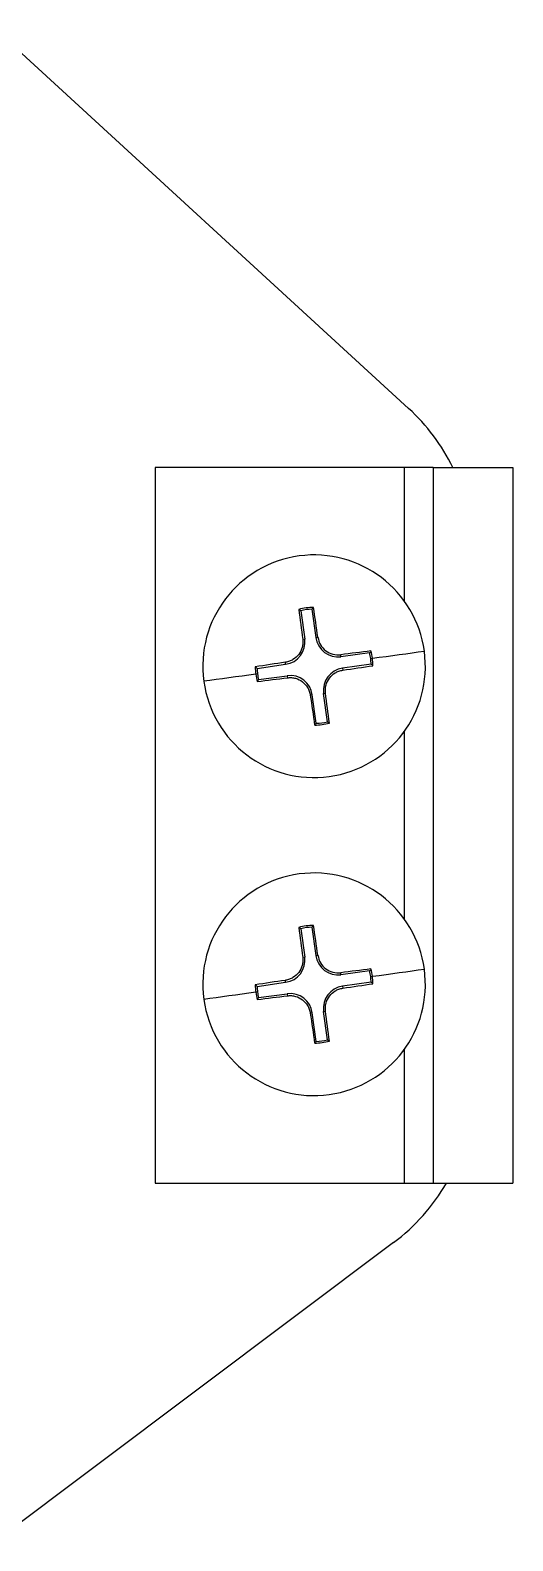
# Model space of a CAD drawing. Header units: millimetres. Extents: x 0 to 841, y 0 to 594.
# Drawn here: x 330.2 to 354.5, y 387.9 to 463.9 of the extents above; entities that cross this region are included whole.
import ezdxf

# ---------------------------------------------------------------- set-up
doc = ezdxf.new("R2010")
doc.units = ezdxf.units.MM

msp = doc.modelspace()

# ---------------------------------------------------------------- linework, layer by layer
at = {"color": 7, "linetype": 'Continuous', "lineweight": 25}
for p, q in [((349.211, 444.872), (328.454, 463.899)), ((336.454, 441.899), (336.454, 405.899)), ((348.981, 441.899), (336.454, 441.899)), ((350.454, 441.899), (348.981, 441.899)), ((350.454, 441.899), (350.454, 405.899)), ((350.454, 441.899), (354.454, 441.899)), ((354.454, 441.899), (354.454, 405.899)), ((344.348, 434.771), (344.543, 433.341)), ((343.784, 434.694), (343.98, 433.264)), ((343.98, 433.264), (343.88, 433.25)), ((344.543, 433.341), (344.643, 433.355)), ((345.807, 432.378), (345.794, 432.478)), ((347.249, 432.569), (345.807, 432.378)), ((341.581, 431.793), (343.022, 431.997)), ((343.022, 431.997), (343.008, 432.097)), ((347.326, 432.005), (345.886, 431.802)), ((345.886, 431.802), (345.9, 431.702)), ((347.302, 432.289), (347.39, 432.301)), ((341.606, 431.509), (341.518, 431.497)), ((341.659, 431.229), (343.101, 431.421)), ((343.101, 431.421), (343.114, 431.32)), ((344.364, 430.457), (344.264, 430.444)), ((344.56, 429.027), (344.364, 430.457)), ((344.927, 430.534), (345.028, 430.548)), ((345.123, 429.104), (344.927, 430.534)), ((344.348, 418.771), (344.543, 417.341)), ((343.784, 418.694), (343.98, 417.264)), ((343.98, 417.264), (343.88, 417.25)), ((344.543, 417.341), (344.643, 417.355)), ((347.249, 416.569), (345.807, 416.378)), ((341.581, 415.793), (343.022, 415.997)), ((343.022, 415.997), (343.008, 416.097)), ((345.807, 416.378), (345.794, 416.478)), ((347.326, 416.005), (345.886, 415.802)), ((345.886, 415.802), (345.9, 415.702)), ((347.302, 416.289), (347.39, 416.301)), ((341.606, 415.509), (341.518, 415.497)), ((341.659, 415.229), (343.101, 415.421)), ((343.101, 415.421), (343.114, 415.32)), ((344.364, 414.457), (344.264, 414.444)), ((344.56, 413.027), (344.364, 414.457)), ((344.927, 414.534), (345.028, 414.548)), ((345.123, 413.104), (344.927, 414.534)), ((336.454, 405.899), (348.981, 405.899)), ((348.981, 405.899), (350.454, 405.899)), ((350.454, 405.899), (354.454, 405.899)), ((348.454, 402.899), (328.454, 387.899))]:
    msp.add_line(p, q, dxfattribs=at)
at = {"color": 8, "linetype": 'Continuous', "lineweight": 25}
for p, q in [((348.981, 441.899), (348.981, 435.196)), ((348.981, 428.602), (348.981, 419.196)), ((348.981, 412.602), (348.981, 405.899))]:
    msp.add_line(p, q, dxfattribs=at)
at = {"color": 7, "linetype": 'Continuous', "lineweight": 25, "flags": 128}
for points in [[(347.39, 432.301), (347.735, 432.348), (348.076, 432.395), (348.412, 432.441), (348.742, 432.486), (349.067, 432.53), (349.385, 432.574), (349.697, 432.617), (350.002, 432.658)], [(341.518, 431.497), (341.173, 431.45), (340.832, 431.403), (340.496, 431.358), (340.166, 431.312), (339.841, 431.268), (339.522, 431.224), (339.21, 431.182), (338.905, 431.14)], [(347.39, 416.301), (347.735, 416.348), (348.076, 416.395), (348.412, 416.441), (348.742, 416.486), (349.067, 416.53), (349.385, 416.574), (349.697, 416.617), (350.002, 416.658)], [(341.518, 415.497), (341.173, 415.45), (340.832, 415.403), (340.496, 415.358), (340.166, 415.312), (339.841, 415.268), (339.522, 415.224), (339.21, 415.182), (338.905, 415.14)]]:
    msp.add_lwpolyline(points, dxfattribs=at)
at = {"color": 7, "linetype": 'Continuous', "lineweight": 25}
for centre, radius, start, end in [((342.454, 437.5), 10, 26.09761, 47.48955), ((344.454, 431.899), 5.6, 7.79151, 187.79151), ((344.454, 431.899), 2.963, 90.55342, 105.02961), ((606.397, 467.851), 264.788, 187.17891, 187.50856), ((344.454, 431.899), 2.874, 92.11531, 103.46771), ((82.079, 396.105), 265.193, 8.07459, 8.40374), ((342.865, 433.111), 1.126, 278.02442, 7.79151), ((345.659, 433.494), 1.126, 187.79151, 277.55861), ((344.454, 431.899), 5.6, 187.79151, 7.79151), ((379.447, 168.961), 265.657, 96.94699, 97.27784), ((344.454, 431.899), 2.874, 7.79151, 13.47679), ((344.454, 431.899), 2.963, 7.79151, 15.03215), ((381.42, 168.963), 265.922, 98.30531, 98.63583), ((344.454, 431.899), 2.963, 180.55088, 187.79151), ((344.454, 431.899), 2.874, 182.10624, 187.79151), ((346.043, 430.687), 1.126, 98.02442, 187.79151), ((307.485, 694.852), 265.939, 278.30532, 278.63582), ((344.454, 431.899), 2.874, 2.10624, 7.79151), ((344.454, 431.899), 2.963, 0.55088, 7.79151), ((344.454, 431.899), 2.963, 187.79151, 195.03215), ((309.462, 694.828), 265.647, 276.94698, 277.27784), ((344.454, 431.899), 2.874, 187.79151, 193.47679), ((343.249, 430.305), 1.126, 7.79151, 97.55861), ((606.832, 467.694), 265.197, 188.0746, 188.40374), ((82.514, 395.948), 264.784, 7.17891, 7.50856), ((344.454, 431.899), 2.963, 270.55342, 285.02961), ((344.454, 431.899), 2.874, 272.11531, 283.46771), ((344.454, 415.899), 5.6, 7.79151, 187.79151), ((344.454, 415.899), 2.963, 90.55342, 105.02961), ((606.37, 451.848), 264.76, 187.1789, 187.50858), ((344.454, 415.899), 2.874, 92.11531, 103.46771), ((82.072, 380.104), 265.2, 8.0746, 8.40374), ((342.865, 417.111), 1.126, 278.02442, 7.79151), ((345.659, 417.494), 1.126, 187.79151, 277.55861), ((344.454, 415.899), 5.6, 187.79151, 7.79151), ((379.453, 152.912), 265.706, 96.94702, 97.27781), ((344.454, 415.899), 2.874, 7.79151, 13.47679), ((344.454, 415.899), 2.963, 7.79151, 15.03215), ((381.415, 152.997), 265.888, 98.30528, 98.63584), ((344.454, 415.899), 2.963, 180.55088, 187.79151), ((344.454, 415.899), 2.874, 182.10624, 187.79151), ((346.043, 414.687), 1.126, 98.02442, 187.79151), ((307.493, 678.801), 265.888, 278.30528, 278.63584), ((344.454, 415.899), 2.874, 2.10624, 7.79151), ((344.454, 415.899), 2.963, 0.55088, 7.79151), ((344.454, 415.899), 2.963, 187.79151, 195.03215), ((309.454, 678.886), 265.706, 276.94702, 277.27781), ((344.454, 415.899), 2.874, 187.79151, 193.47679), ((343.249, 414.305), 1.126, 7.79151, 97.55861), ((606.825, 451.693), 265.19, 188.0746, 188.40374), ((82.507, 379.947), 264.791, 7.17892, 7.50856), ((344.454, 415.899), 2.963, 270.55342, 285.02961), ((344.454, 415.899), 2.874, 272.11531, 283.46771), ((342.454, 410.899), 10, 306.8699, 330)]:
    msp.add_arc(centre, radius, start, end, dxfattribs=at)
for points, knots in [([(343.784, 434.694), (343.766, 434.707), (343.733, 434.729), (343.7, 434.751), (343.685, 434.761)], [0, 0, 0, 0, 0.560003, 1, 1, 1, 1]), ([(344.348, 434.771), (344.362, 434.789), (344.388, 434.819), (344.414, 434.849), (344.425, 434.862)], [0, 0, 0, 0, 0.560003, 1, 1, 1, 1]), ([(343.88, 433.25), (343.885, 433.181), (343.895, 433.044), (343.847, 432.781), (343.701, 432.479), (343.451, 432.256), (343.21, 432.138), (343.076, 432.111), (343.008, 432.097)], [0, 0, 0, 0, 0.130551, 0.257423, 0.499744, 0.74245, 0.869419, 1, 1, 1, 1]), ([(344.643, 433.355), (344.678, 433.225), (344.746, 432.966), (345.024, 432.661), (345.391, 432.473), (345.659, 432.476), (345.794, 432.478)], [0, 0, 0, 0, 0.250681, 0.499753, 0.749066, 1, 1, 1, 1]), ([(347.249, 432.569), (347.262, 432.587), (347.284, 432.62), (347.306, 432.653), (347.316, 432.668)], [0, 0, 0, 0, 0.5600029, 1, 1, 1, 1]), ([(341.581, 431.793), (341.564, 431.808), (341.534, 431.833), (341.504, 431.859), (341.491, 431.871)], [0, 0, 0, 0, 0.560003, 1, 1, 1, 1]), ([(345.028, 430.548), (345.022, 430.617), (345.013, 430.754), (345.06, 431.018), (345.206, 431.319), (345.456, 431.542), (345.698, 431.66), (345.832, 431.688), (345.9, 431.702)], [0, 0, 0, 0, 0.1305508, 0.2574229, 0.4997446, 0.7424501, 0.8694193, 1, 1, 1, 1]), ([(347.326, 432.005), (347.343, 431.99), (347.374, 431.965), (347.404, 431.939), (347.417, 431.928)], [0, 0, 0, 0, 0.560003, 1, 1, 1, 1]), ([(341.659, 431.229), (341.646, 431.211), (341.624, 431.178), (341.601, 431.145), (341.592, 431.13)], [0, 0, 0, 0, 0.560003, 1, 1, 1, 1]), ([(343.114, 431.32), (343.183, 431.325), (343.32, 431.335), (343.583, 431.286), (343.884, 431.139), (344.106, 430.888), (344.223, 430.646), (344.25, 430.512), (344.264, 430.444)], [0, 0, 0, 0, 0.130433, 0.25726, 0.499741, 0.742284, 0.869294, 1, 1, 1, 1]), ([(344.56, 429.027), (344.545, 429.01), (344.52, 428.979), (344.494, 428.949), (344.482, 428.936)], [0, 0, 0, 0, 0.560003, 1, 1, 1, 1]), ([(345.123, 429.104), (345.142, 429.091), (345.175, 429.069), (345.208, 429.047), (345.222, 429.037)], [0, 0, 0, 0, 0.560003, 1, 1, 1, 1]), ([(343.784, 418.694), (343.766, 418.707), (343.733, 418.729), (343.7, 418.751), (343.685, 418.761)], [0, 0, 0, 0, 0.560003, 1, 1, 1, 1]), ([(344.348, 418.771), (344.362, 418.789), (344.388, 418.819), (344.414, 418.849), (344.425, 418.862)], [0, 0, 0, 0, 0.560003, 1, 1, 1, 1]), ([(343.88, 417.25), (343.885, 417.181), (343.895, 417.044), (343.847, 416.781), (343.701, 416.479), (343.451, 416.256), (343.21, 416.138), (343.076, 416.111), (343.008, 416.097)], [0, 0, 0, 0, 0.130551, 0.257423, 0.499745, 0.74245, 0.869419, 1, 1, 1, 1]), ([(344.643, 417.355), (344.678, 417.225), (344.746, 416.966), (345.024, 416.661), (345.391, 416.473), (345.659, 416.476), (345.794, 416.478)], [0, 0, 0, 0, 0.250681, 0.499753, 0.749066, 1, 1, 1, 1]), ([(347.249, 416.569), (347.262, 416.587), (347.284, 416.62), (347.306, 416.653), (347.316, 416.668)], [0, 0, 0, 0, 0.560003, 1, 1, 1, 1]), ([(341.581, 415.793), (341.564, 415.808), (341.534, 415.833), (341.504, 415.859), (341.491, 415.871)], [0, 0, 0, 0, 0.560003, 1, 1, 1, 1]), ([(347.326, 416.005), (347.343, 415.99), (347.374, 415.965), (347.404, 415.939), (347.417, 415.928)], [0, 0, 0, 0, 0.560003, 1, 1, 1, 1]), ([(341.659, 415.229), (341.646, 415.211), (341.624, 415.178), (341.601, 415.145), (341.592, 415.13)], [0, 0, 0, 0, 0.560003, 1, 1, 1, 1]), ([(343.114, 415.32), (343.183, 415.325), (343.32, 415.335), (343.583, 415.286), (343.884, 415.139), (344.106, 414.888), (344.223, 414.646), (344.25, 414.512), (344.264, 414.444)], [0, 0, 0, 0, 0.1304327, 0.2572599, 0.4997409, 0.7422835, 0.8692939, 1, 1, 1, 1]), ([(345.028, 414.548), (345.022, 414.617), (345.013, 414.754), (345.06, 415.018), (345.206, 415.319), (345.456, 415.542), (345.698, 415.66), (345.832, 415.688), (345.9, 415.702)], [0, 0, 0, 0, 0.130551, 0.257423, 0.499744, 0.74245, 0.869419, 1, 1, 1, 1]), ([(344.56, 413.027), (344.545, 413.01), (344.52, 412.979), (344.494, 412.949), (344.482, 412.936)], [0, 0, 0, 0, 0.560003, 1, 1, 1, 1]), ([(345.123, 413.104), (345.142, 413.091), (345.175, 413.069), (345.208, 413.047), (345.222, 413.037)], [0, 0, 0, 0, 0.560003, 1, 1, 1, 1])]:
    msp.add_open_spline(points, degree=3, knots=knots, dxfattribs=at)

doc.saveas('drawing.dxf')
